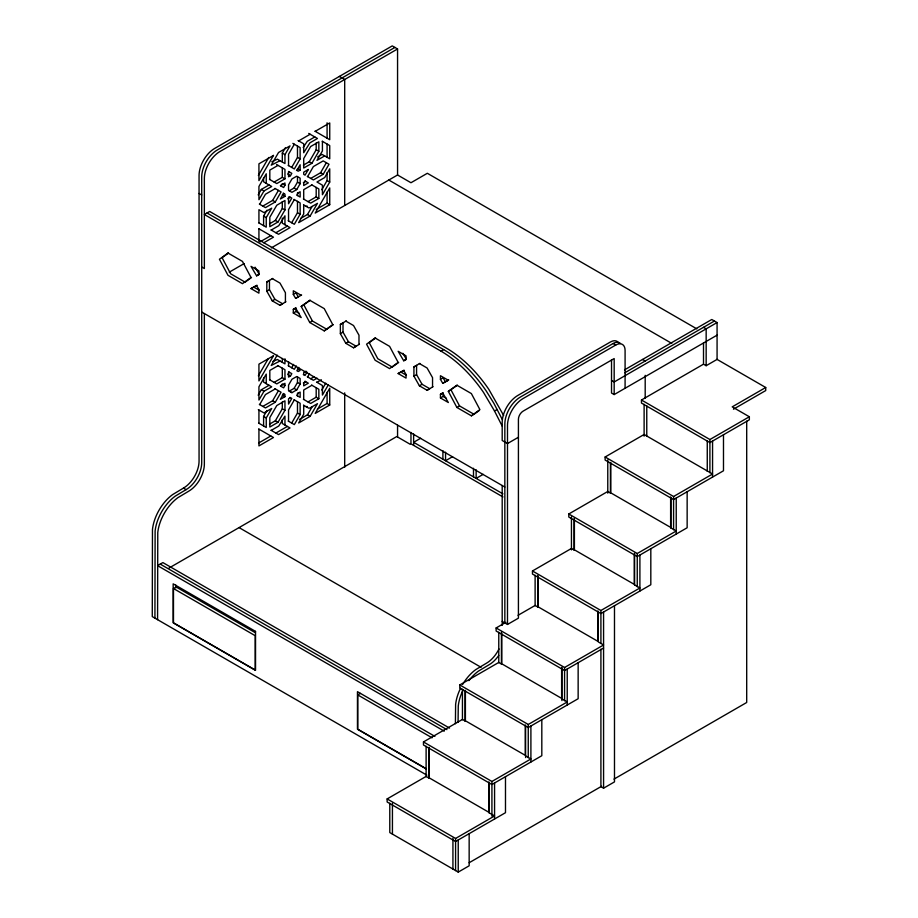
<?xml version="1.0" encoding="UTF-8"?>
<svg xmlns="http://www.w3.org/2000/svg" width="918" height="918" viewBox="0 0 918 918"><rect width="100%" height="100%" fill="white"/><g stroke="black" fill="none" stroke-linecap="round" stroke-linejoin="round"><path stroke-width="1.38" d="M258.36 175.476L268.744 157.494M258.176 194.891L261.332 189.429L269.054 184.977M282.308 162.016L282.308 153.099L285.464 147.626M263.592 177.725L263.592 181.821L271.705 186.503L263.982 190.955L258.933 199.711L258.933 186.457L266.243 173.789L266.243 183.348M271.797 161.775L277.374 159.158L284.959 163.542L284.959 154.626L290.019 145.882L278.533 152.503L271.223 165.171L280.024 160.696M259.679 204.266L265.463 194.237L275.285 188.569M294.334 144.241L288.55 154.27L288.55 165.607M263.592 225.633L263.592 216.074L267.012 210.165M262.812 206.091L272.635 200.411L278.429 190.382M280.965 185.998L282.308 183.657L284.959 185.195L283.616 187.524L280.357 185.643L284.959 182.98L284.959 185.195M289.147 171.815L287.804 174.145L290.455 175.682L291.809 173.341L288.55 171.459L288.55 176.784L290.455 175.682M291.683 167.42L297.478 157.391L297.478 146.054M303.181 147.523L307.266 141.303L314.805 136.954M258.727 222.822L266.243 227.171L266.243 217.612L271.705 208.156L263.982 212.609L258.933 209.694L258.933 222.948M259.346 204.083L265.463 207.617L275.285 201.949L281.08 191.919L274.952 188.374M292.842 143.38L300.129 147.58L300.129 158.917L294.334 168.958L288.206 165.412M283.616 193.377L280.357 199.022L284.959 196.36L284.959 194.157L283.192 193.136M296.87 170.415L300.129 164.77L300.129 170.094L298.224 171.196L296.457 170.174M269.513 223.831L275.366 220.446L282.308 208.42L282.308 201.673M287.85 198.839L289.147 196.578M289.285 190.806L294.081 188.029L297.478 182.154L297.478 176.612M303.399 165.148L309.251 161.763L316.194 149.737L316.194 142.978M278.016 221.984L284.959 209.958L284.959 200.503L276.777 205.23L269.823 217.256L269.823 226.712L278.016 221.984L275.366 220.446M296.732 189.567L300.129 183.692L300.129 178.149L296.732 176.187L291.935 178.964L288.55 184.839L288.55 190.37L291.935 192.332L296.732 189.567L294.081 188.029M311.902 163.301L318.844 151.275L318.844 141.808L310.651 146.536L303.709 158.562L303.709 168.028L311.902 163.301L309.251 161.763M294.334 199.573L288.55 209.602L288.55 220.94M307.599 176.612L313.382 166.571L323.205 160.902L329 164.253L323.205 174.282L313.382 179.951L307.255 176.417M291.683 222.753L297.478 212.724L297.478 201.386M310.732 178.425L320.554 172.756L326.349 162.716M294.001 199.378L300.129 202.912L300.129 214.25L294.334 224.279L288.206 220.745M300.599 218.461L307.484 214.491L312.143 206.424M321.77 189.751L327.083 180.536L327.083 172.584M303.709 204.978L303.709 213.894L298.66 222.638L310.135 216.017L317.456 203.348L309.917 207.709L308.643 207.835L303.525 204.875M329.734 182.074L322.425 194.731L322.425 185.172L316.962 182.016L324.685 177.564L329.734 168.82L329.734 182.074L327.083 180.536M258.36 375.806L268.045 359.018M277.202 355.14L271.223 365.49L280.024 361.015M258.176 395.222L261.332 389.76L269.054 385.296M263.592 378.044L263.592 382.14L271.705 386.834L263.982 391.286L258.933 400.03L258.933 386.776L266.243 374.119L266.243 383.678M259.679 404.597L265.463 394.568L275.285 388.899M263.592 425.963L263.592 416.405L267.012 410.495M262.812 406.41L272.635 400.741L278.429 390.712M280.965 386.317L282.308 383.988L284.959 385.514L283.616 387.855L280.357 385.973L284.959 383.311L284.959 385.514M289.147 372.134L287.804 374.475L290.455 376.001L291.809 373.672L288.55 371.79L288.55 377.103L290.455 376.001M291.683 367.751L293.611 364.4M258.727 423.152L266.243 427.49L266.243 417.931L271.705 408.476L263.982 412.939L258.302 409.657M259.346 404.402L265.463 407.936L275.285 402.268L281.08 392.238L274.952 388.704M296.273 365.938L294.334 369.277L288.206 365.743M283.616 393.707L280.357 399.341L284.959 396.691L284.959 394.488L283.192 393.466M298.82 367.361L296.87 370.746L298.224 371.526L300.129 370.424L297.478 368.887M269.513 424.15L275.366 420.777L282.308 408.751L282.308 401.992M291.935 392.663L288.55 390.701L288.55 385.158L291.935 379.283L296.732 376.518L300.129 378.468L300.129 384.011L296.732 389.886L291.935 392.663L289.285 391.125L294.081 388.36L297.478 382.485L297.478 376.942M278.016 422.303L284.959 410.277L284.959 400.822L276.777 405.549L269.823 417.575L269.823 427.031L278.016 422.303L275.366 420.777M307.014 372.088L305.063 375.473L303.296 374.452M294.334 399.892L288.55 409.921L288.55 421.27M307.599 376.931L309.527 373.592M291.683 423.072L297.478 413.043L297.478 401.705M294.001 399.697L300.129 403.243L300.129 414.58L294.334 424.609L288.206 421.075M299.452 419.446L307.484 414.81L312.143 406.754M321.77 390.07L325.764 383.162M303.709 405.308L303.709 414.225L298.66 422.969L310.135 416.347L317.456 403.679L309.917 408.028L308.643 408.154L303.525 405.205M328.414 384.699L322.425 395.061L322.425 385.503L316.503 382.072M228.502 253.07L222.087 257.706L230.636 273.771L245.117 282.136L251.532 277.488M301.207 306.451L309.745 300.255L324.238 308.62L332.775 324.674L324.238 330.87L309.745 322.505L301.207 306.451L310.261 300.278M324.238 330.87L333.291 324.697M375.634 338.008L369.22 342.655L377.768 358.709L392.25 367.074L398.664 362.438M448.34 391.389L456.877 385.204L471.37 393.57L479.907 409.623L471.37 415.82L456.877 407.454L448.34 391.389L457.394 385.216M479.357 410.415L474.021 414.282L459.528 405.917L450.99 389.863M266.805 281.975L269.456 280.449L269.456 289.663L274.907 299.325L282.618 303.778L279.967 305.315L272.256 300.852L266.805 291.19L266.805 281.975L272.726 278.418M279.967 305.315L285.888 301.758M340.36 324.444L343.011 322.918L343.011 332.132L348.473 341.794L356.184 346.247L353.533 347.784L345.822 343.332L340.36 333.67L340.36 324.444L346.293 320.898M353.533 347.784L359.454 344.227M413.926 366.925L416.577 365.387L416.577 374.613L422.039 384.275L429.75 388.727L427.099 390.253L419.388 385.801L413.926 376.139L413.926 366.925L419.847 363.367M427.099 390.253L433.021 386.707M394.912 47.426L217.302 149.978A22.055 12.737 -60 0 0 201.708 176.979L201.708 462.626A22.055 12.737 -60 0 1 186.113 489.627L175.258 496.122A33.082 19.106 -60 0 0 155.119 531.006L154.924 618.135M397.563 175.223L397.563 48.964L219.953 151.504A22.055 12.737 -60 0 0 204.358 178.517L204.358 268.538L201.708 267.012M298.66 140.89L310.135 134.257M315.207 131.331L329.734 122.943L329.734 139.72L314.977 131.205M278.016 165.378L269.823 170.117L269.823 179.572M274.126 182.051L282.308 177.323L284.959 178.849L284.959 169.394L276.525 164.517M317.628 156.932L322.034 154.385L329.734 158.825L329.734 145.572L322.218 141.234M284.959 178.849L276.777 183.577L269.49 179.377M324.685 155.911L316.962 160.375L322.425 150.919L322.425 141.349M303.365 182.671L305.671 181.339M290.455 197.324L288.55 198.426L288.55 203.75L291.809 198.104L290.042 197.083M311.902 184.943L303.709 189.67L303.709 199.126M308 201.604L316.194 196.877L318.844 198.414L318.844 188.947L311.569 184.748M318.844 198.414L310.651 203.142L303.376 198.942M271.223 230.039L278.762 225.69L284.959 215.81L284.959 224.715M259.92 241.95L270.821 235.662M275.882 232.736L287.357 226.103M316.182 209.465L327.083 203.165L329.734 204.703L329.734 187.915L315.207 213.091L329.734 204.703M263.776 242.777L273.472 237.188L258.704 228.662M229.27 272.164L244.108 263.592M271.326 247.883L397.563 174.994L410.966 182.739L427.34 173.284L696.865 328.896M256.592 275.825L258.91 274.574L258.91 270.902L251.016 266.346L256.592 275.825L259.243 274.298L255.055 267.184M251.016 288.596L256.592 285.555L258.91 289.48L258.91 293.152L251.016 288.596L257.017 285.246M266.805 291.19L269.456 289.663M272.256 300.852L274.907 299.325M293.312 294.437L295.963 292.899L298.27 296.824L295.619 298.361L293.312 294.437L293.312 290.765L301.207 295.321M293.312 309.343L295.619 308.092L301.207 317.571L293.312 313.015L293.312 309.343L295.963 307.817L295.963 311.489L299.348 313.44M293.312 313.015L295.963 311.489M309.745 322.505L312.395 320.979L326.888 329.344M272.875 361.474L277.374 359.489L284.959 363.872L284.959 358.777M278.016 365.708L269.823 370.436L269.823 379.891M340.36 333.67L343.011 332.132M274.126 382.37L282.308 377.642L284.959 379.18L284.959 369.713L277.684 365.513M345.822 343.332L348.473 341.794M284.959 379.18L276.777 383.908L269.49 379.696M306.015 371.159L303.709 372.49L303.709 374.693M303.365 383.001L305.671 381.67M310.732 378.744L314.415 376.621M317.066 378.147L313.382 380.281L307.255 376.736M290.455 397.655L288.55 398.756L288.55 404.081L291.809 398.435L290.042 397.414M311.902 385.273L303.709 390.001L303.709 399.456M316.962 382.347L321.38 379.8M308 401.935L316.194 397.207L318.844 398.733L318.844 389.278L311.569 385.078M318.844 398.733L310.651 403.461L303.376 399.261M271.223 430.37L278.762 426.021L284.959 416.129L284.959 425.045M258.704 442.981L270.821 435.981M275.882 433.055L287.357 426.434M317.399 409.095L327.083 403.495L329.734 405.022L329.734 388.245L315.207 413.421L329.734 405.022M403.725 360.774L406.043 359.512L406.043 355.851L398.148 351.296L403.725 360.774L406.376 359.236L402.887 353.315M397.563 48.964L392.261 45.9L214.651 148.441A22.055 12.737 -60 0 0 199.057 175.453L199.057 461.088A22.055 12.737 -60 0 1 183.462 488.101L172.607 494.595A33.082 19.106 -60 0 0 152.468 529.479L152.273 616.609L426.87 775.148M398.148 373.546L403.725 370.505L406.043 374.429L406.043 378.101L398.148 373.546L404.138 370.184M503.661 415.498L488.869 389.427A98.421 56.824 60 0 0 446.32 348.094L209.66 211.461L204.358 214.514L441.019 351.158L443.669 349.632A98.421 56.824 60 0 1 486.219 390.953L493.792 403.163L502.295 419.537M413.926 376.139L416.577 374.613M419.388 385.801L422.039 384.275M440.445 379.375L440.445 375.714L448.34 380.27L442.751 383.299L440.445 379.375L443.096 377.849L445.402 381.773L448.753 379.949M442.751 383.299L445.402 381.773M440.445 394.292L442.751 393.042L448.34 402.52L440.445 397.964L440.445 394.292L443.096 392.766L443.096 396.427L446.481 398.378M440.445 397.964L443.096 396.427M169.015 568.035L396.783 436.543L410.197 444.289M456.877 407.454L459.528 405.917M420.639 438.253L413.628 442.304L502.938 493.873M471.37 415.82L473.137 414.798M173.479 588.518L255.215 635.704L255.215 670.014L173.479 622.817L173.479 588.518L176.13 586.981L255.399 632.743M502.192 426.09L494.527 411.023L497.177 409.485M620.499 343.47A13.231 7.642 -60 0 0 613.075 343.527L520.437 397.012A22.055 12.737 -60 0 0 504.843 424.024L504.843 622.932M625.089 388.268L625.089 350.458A13.231 7.642 -60 0 0 615.726 345.053L523.088 398.538A22.055 12.737 -60 0 0 507.493 425.55L507.493 624.458L502.192 621.394M452.563 456.682L445.551 460.733L445.551 452.207M624.573 369.839L711.771 319.498L717.073 322.551L717.073 359.408L706.16 365.708L703.509 364.182L703.509 342.919M624.837 372.754L714.422 321.025M518.418 437.255L507.493 443.555L502.192 440.491L502.192 422.487A22.055 12.737 -60 0 1 517.786 395.474L610.424 341.989A13.231 7.642 -60 0 1 618.537 342.712M717.073 322.551L614.176 381.968L611.526 380.442M611.526 359.799L611.526 393.042L614.176 394.568L717.073 335.162M483.166 474.354L476.144 478.404L476.144 469.798M733.448 409.199L765.727 390.563L765.727 387.499L732.197 406.858L749.352 416.761L749.352 419.813L709.912 442.591L641.464 403.059L641.464 400.007L703.291 364.308M605.123 456.992L644.115 434.489L712.563 474.009L673.582 496.512L605.123 456.992L605.123 460.056L673.582 499.576L723.487 470.773L723.487 434.753M687.146 491.75L687.146 527.758L637.253 556.572L568.793 517.041L568.793 513.988L607.773 491.474L610.424 493M641.464 400.007L709.912 439.527L749.352 416.761M650.816 548.735L650.816 584.743L600.911 613.557L532.463 574.037L532.463 570.973L571.444 548.459L574.094 549.997M425.883 768.538L357.768 729.213L357.768 694.915L360.418 693.377M603.574 648.039L564.581 670.542L496.122 631.022L496.122 627.958L505.875 622.335M518.05 615.301L535.114 605.455L537.764 606.982M507.493 624.458L518.418 618.158L518.418 419.251A6.621 3.821 -60 0 1 523.088 411.149L614.176 358.559L614.176 394.568M568.793 513.988L637.253 553.508L676.233 530.994L670.932 527.942M578.145 662.716L578.145 698.724L528.252 727.538L459.792 688.007L459.792 684.954L498.772 662.44L501.435 663.978M532.463 570.973L600.911 610.493L639.903 587.99L634.602 584.927M541.815 719.701L541.815 755.709L491.922 784.523L423.462 745.003L423.462 741.939L462.442 719.437L465.093 720.963M496.122 627.958L564.581 667.489L603.574 644.975L598.261 641.911L598.261 611.824M505.485 776.685L505.485 812.705L455.58 841.508L387.132 801.988L387.132 798.924L426.113 776.421L428.763 777.948M459.792 684.954L528.252 724.474L567.232 701.972L561.931 698.908M423.462 741.939L491.922 781.459L530.902 758.957L525.601 755.893M387.132 798.924L455.58 838.455L494.572 815.941L489.271 812.889M469.19 862.713L601.565 786.29M613.958 779.13L746.701 702.488L746.701 421.144M389.783 803.25L389.783 832.58L458.231 872.1L469.155 865.8L469.155 833.682M600.911 649.164L600.911 786.657L603.574 788.195L614.486 781.895L614.486 605.719M295.619 298.361L301.62 295.011M305.992 206.298L307.266 206.171M305.992 406.628L307.266 406.502M339.396 76.423L344.698 79.476L344.698 205.403M703.509 327.324L706.16 328.862L706.16 365.708M716.866 359.294L765.727 387.499M308.712 133.431L317.456 138.48L309.917 142.829L303.709 152.721L303.709 143.805L298.029 140.523M388.83 180.043L671.781 343.401M316.194 149.737L318.844 151.275M297.478 157.391L300.129 158.917M320.554 172.756L323.205 174.282M642.543 359.466L645.193 361.004M613.075 343.527L615.726 345.053M282.308 153.099L284.959 154.626M297.478 168.568L300.129 170.094M297.478 182.154L300.129 183.692M282.308 194.834L284.959 196.36M307.484 214.491L310.135 216.017M261.332 189.429L263.982 190.955M297.478 212.724L300.129 214.25M272.635 200.411L275.285 201.949M282.308 208.42L284.959 209.958M263.592 216.074L266.243 217.612M271.005 229.913L278.533 234.262L290.019 227.641L282.308 223.189L282.308 218.094M199.057 193.457L201.708 194.995M207.009 212.987L443.669 349.632M272.256 278.602L279.967 283.065L285.418 292.727L285.418 301.942M345.822 321.082L353.533 325.534L358.984 335.196L358.984 344.411M419.388 363.551L427.099 368.003L432.55 377.665L432.55 386.891M253.666 287.059L259.301 290.317M400.799 372.008L406.433 375.267M201.708 312.028L504.843 487.045M502.938 496.936L410.966 443.842L410.966 432.447M297.478 382.485L300.129 384.011M294.081 388.36L296.732 389.886M282.308 395.153L284.959 396.691M307.484 414.81L310.135 416.347M261.332 389.76L263.982 391.286M297.478 413.043L300.129 414.58M272.635 400.741L275.285 402.268M282.308 408.751L284.959 410.277M263.592 416.405L266.243 417.931M271.005 430.244L278.533 434.593L290.019 427.96L282.308 423.519L282.308 419.698M258.704 428.993L273.472 437.519L258.933 445.907L258.933 429.119M183.462 488.101L186.113 489.627M239.07 527.598L481.066 667.306M449.545 728.089L162.876 562.585L157.575 565.649L444.243 731.153M160.225 564.111L446.894 729.626M434.902 736.385L357.458 691.667L357.458 729.213L426.296 768.963M357.768 694.915L432.08 737.82M494.527 411.023L483.568 392.491A98.421 56.824 60 0 0 441.019 351.158M303.858 304.914L312.395 320.979M712.563 441.053L712.563 477.073M709.912 439.527L709.912 472.77M707.262 440.766L707.262 471.244M676.233 498.049L676.233 534.058M673.582 496.512L673.582 529.755M670.932 497.751L670.932 528.229M670.622 496.971L670.622 527.402L610.745 492.828L610.745 462.397M646.765 405.836L646.765 436.302M645.193 375.336L645.193 398.286M644.115 404.31L644.115 436.165M639.903 555.034L639.903 591.043M637.253 553.508L637.253 586.751M634.602 553.359L634.602 585.214M634.292 553.956L634.292 584.387L574.404 549.813L574.404 519.381M610.424 462.821L610.424 493.299M607.773 459.907L607.773 493.15M603.574 612.031L603.574 788.195M600.911 610.493L600.911 643.449M597.951 610.94L597.951 641.372L538.074 606.809L538.074 576.378M574.094 518.475L574.094 550.02M571.444 516.949L571.444 549.916M567.232 669.015L567.232 705.024M564.581 667.489L564.581 700.721M561.931 667.34L561.931 700.583M561.621 667.937L561.621 698.369L501.744 663.794L501.744 633.363M537.764 575.414L537.764 607.28M535.114 575.276L535.114 605.742M530.902 726L530.902 762.02M528.252 724.474L528.252 757.717M525.601 725.713L525.601 757.568M525.291 724.922L525.291 755.353L465.403 720.779L465.403 690.347M502.192 485.507L502.192 625.41M501.435 632.41L501.435 664.265M498.772 632.261L498.772 662.739M494.572 782.997L494.572 819.005M491.922 781.459L491.922 816.091M489.271 782.698L489.271 813.176M488.95 781.918L488.95 812.338L429.073 777.775L429.073 747.344M473.493 468.272L473.493 476.867M465.093 690.784L465.093 721.25M462.442 689.246L462.442 719.723M458.231 839.981L458.231 872.1M458.059 722.397L458.266 706.022A33.082 19.106 -60 0 1 463.211 689.785M455.58 838.455L455.58 870.574M455.408 723.694L455.615 704.496A33.082 19.106 -60 0 1 460.561 688.259M452.93 838.318L452.93 869.036M442.901 450.681L442.901 459.207M428.763 747.768L428.763 778.246M426.113 746.242L426.113 776.708M413.628 433.973L413.628 445.368M397.563 425.286L397.563 436.738M392.434 803.388L392.434 834.106M344.698 392.858L344.698 467.273M327.083 122.805L327.083 138.193M327.083 144.046L327.083 157.299M327.083 191.977L327.083 203.165M327.083 392.307L327.083 403.495M316.194 187.421L316.194 196.877M316.194 387.752L316.194 397.207M297.478 192.872L297.478 195.534M297.478 393.202L297.478 395.853M288.55 361.681L288.55 365.938M282.308 167.856L282.308 177.323M282.308 358.513L282.308 362.335M282.308 368.187L282.308 377.642M258.933 228.8L258.933 241.388M258.933 410.013L258.933 423.278M204.358 313.554L204.358 464.152A22.055 12.737 -60 0 1 188.764 491.164L177.908 497.659A33.082 19.106 -60 0 0 157.77 532.532L157.575 619.661M175.82 585.087L175.82 587.876M468.891 680.64A33.082 19.106 -60 0 1 478.404 671.138L489.248 664.643A22.055 12.737 -60 0 0 498.749 655.441M462.626 684.461A33.082 19.106 -60 0 1 463.005 683.841M463.383 683.221A33.082 19.106 -60 0 1 475.754 669.612L486.597 663.117A22.055 12.737 -60 0 0 498.967 648.934M273.472 155.429L258.933 180.605L258.933 163.817L273.472 155.429M308.322 169.497L305.063 175.143L303.709 174.363L303.709 172.159L308.322 169.497M298.224 192.849L296.87 195.178L300.129 197.06L300.129 191.736L298.224 192.849M305.063 180.995L303.709 183.336L303.709 185.539L308.322 182.877L305.063 180.995M273.472 355.759L258.933 380.924L258.933 364.148L273.472 355.759M298.224 393.168L296.87 395.509L300.129 397.391L300.129 392.066L298.224 393.168M305.063 381.326L303.709 383.655L303.709 385.858L308.322 383.196L305.063 381.326M227.985 253.047L219.436 259.243L227.985 275.297L242.467 283.662L251.016 277.466L242.467 261.412L227.985 253.047M375.118 337.996L366.569 344.181L375.118 360.246L389.599 368.611L398.148 362.415L389.599 346.361L375.118 337.996M255.537 631.389L173.169 583.837L173.169 622.817L255.537 670.37L255.537 631.389"/></g></svg>
